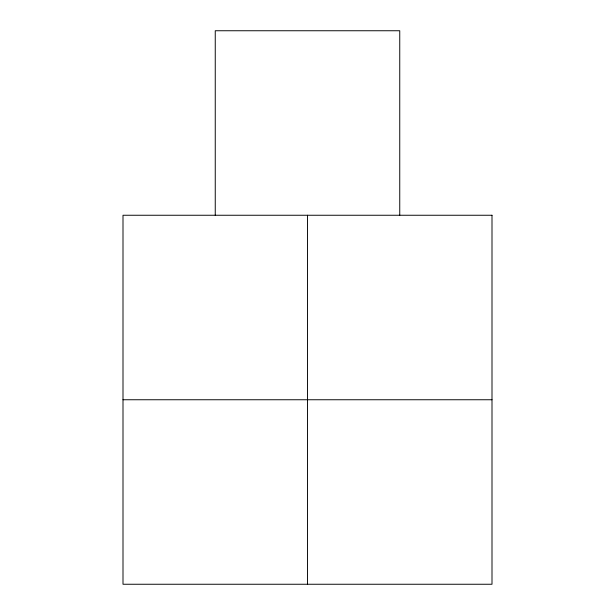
<?xml version="1.0" encoding="UTF-8"?>
<svg xmlns="http://www.w3.org/2000/svg" width="615" height="615" viewBox="0 0 615 615"><rect width="100%" height="100%" fill="white"/><g stroke="black" fill="none" stroke-linecap="round" stroke-linejoin="round"><path stroke-width="0.92" d="M123 399.75L492 399.75M399.75 215.25L399.75 30.75L215.25 30.75L215.25 215.25M307.5 215.25L307.5 584.25M492 215.25L123 215.25L123 584.25L492 584.25L492 215.25"/></g></svg>
